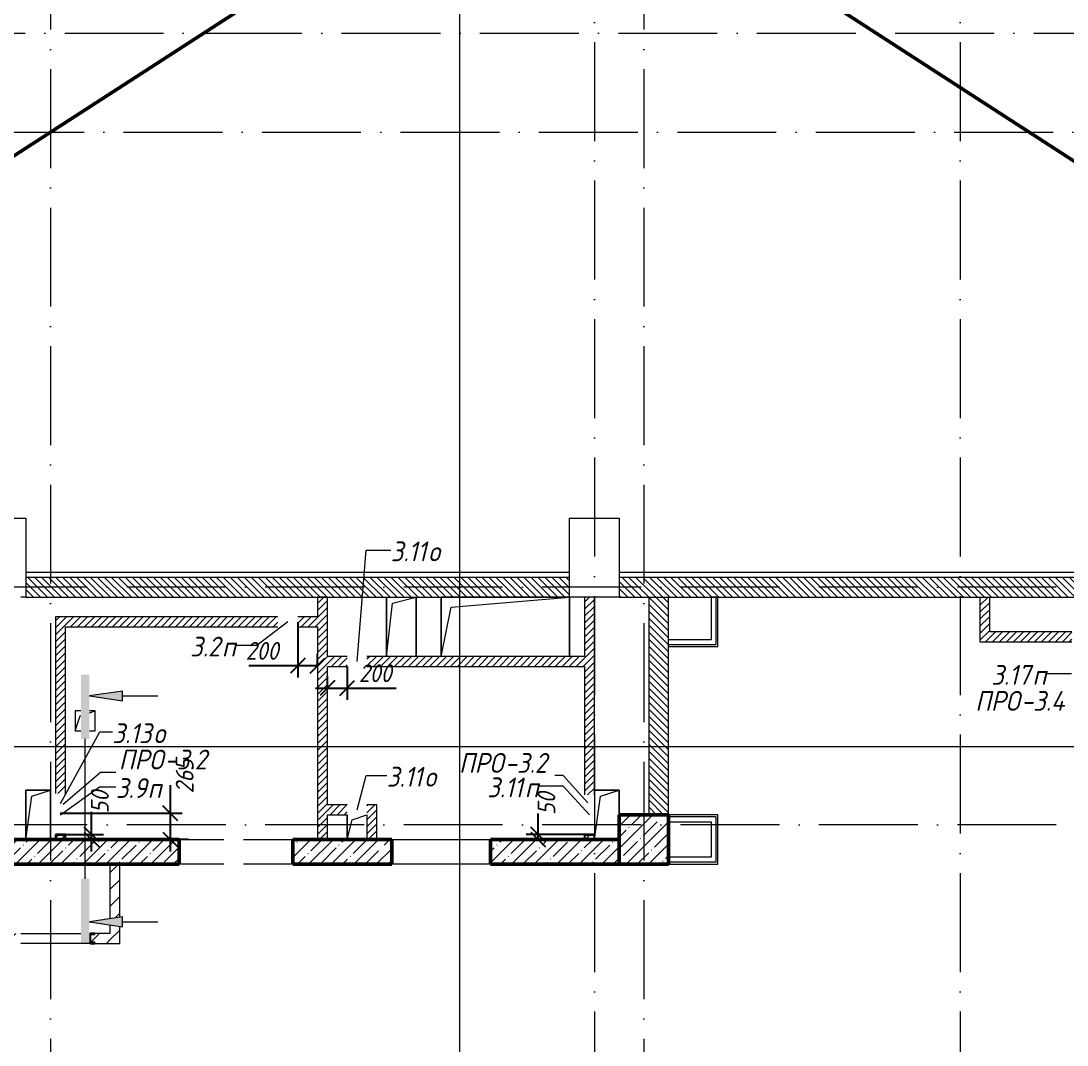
# Model space of a CAD drawing. Header units: millimetres. Extents: x -537608 to 253996, y -217170 to 186033.
# Drawn here: x -121485 to -110904, y 159893 to 170246 of the extents above; entities that cross this region are included whole.
import ezdxf

# ---------------------------------------------------------------- set-up
doc = ezdxf.new("R2010")
doc.units = ezdxf.units.MM
doc.linetypes.add('50_200_ШТРИХ_1Т_ш5_п1_п1_', pattern=[1400, 1000, -200, 0, -200])
for name, color, linetype, lineweight in [('A-____-____-DIMS', 7, 'Continuous', 9), ('A-____-NOTE-TEXT', 7, 'Continuous', 9), ('A-____-NOTE-TEXT-1', 7, 'Continuous', 5), ('A-DETL-____-OTLN-1', 7, 'Continuous', 50), ('A-DETL-GENF-OTLN-2', 7, 'Continuous', 5), ('A-FLOR-____-OTLN', 7, 'Continuous', 9), ('A-GENM-____-IDEN', 7, 'Continuous', 9), ('A-GENM-____-MCUT', 7, 'Continuous', 25), ('A-GENM-____-OTLN', 7, 'Continuous', 9), ('A-GENM-____-OTLN-1', 7, 'Continuous', 25), ('A-GLAZ-____-IDEN', 7, 'Continuous', 9), ('A-WALL-____-MCUT', 7, 'Continuous', 13), ('A-WALL-____-MCUT-2', 7, 'Continuous', 50), ('A-WALL-____-OTLN', 7, 'Continuous', 9), ('A-WALL-____-PATT-1', 7, 'Continuous', 9), ('A-WALL-FNSH-MCUT-1', 7, 'Continuous', 9), ('I-WALL-____-OTLN', 7, 'Continuous', 9), ('S-COLS-____-MCUT', 7, 'Continuous', 50), ('S-COLS-____-OTLN', 7, 'Continuous', 9), ('S-GRID-____-OTLN-1', 7, '50_200_ШТРИХ_1Т_ш5_п1_п1_', 9)]:
    doc.layers.add(name, color=color, linetype=linetype, lineweight=lineweight)
doc.layers.add('A-DETL-GENF-OTLN-3', color=9, linetype='Continuous', lineweight=9, true_color=0x808080)
doc.layers.add('G-____-____-SYMB-1', color=9, linetype='Continuous', lineweight=9, true_color=0x808080)
doc.styles.add('ISOCPEUR_I_10', font='isocpeui.ttf', dxfattribs={"width": 0.9, "height": 180})
doc.styles.add('ISOCPEUR_I_11', font='isocpeui.ttf', dxfattribs={"width": 0.9, "height": 200})
doc.dimstyles.new('ISO-1_8_0_9К_СРЕДНИЙ_Кладочные_3', dxfattribs={"dimscale": 304.8, "dimtxt": 179.276612, "dimasz": 0.492126, "dimexe": 0.393701, "dimexo": 0, "dimgap": 0, "dimtad": 1, "dimdec": 3, "dimrnd": 0.001, "dimdsep": 46, "dimtxsty": 'ISOCPEUR_I_10', "dimblk1": 'OBLIQUE', "dimblk2": 'OBLIQUE', "dimsah": 1, "dimcen": 0.09, "dimdle": 0.393701, "dimazin": 0, "dimtfac": 1, "dimtdec": 4, "dimtix": 1, "dimtmove": 0, "dimatfit": 3, "dimfxl": 1, "dimtvp": 1, "dimtolj": 1, "dimtzin": 0, "dimarcsym": 2})
pattern_1 = [(45, (-178684.97, 94540.114), (-35.35534, 35.35534), [])]
pattern_2 = [(135, (-178684.97, 94540.114), (-35.35534, -35.35534), [])]
pattern_3 = [(45, (-178684.97, 94540.11), (-84.85281, 84.85281), [])]

# ---------------------------------------------------------------- blocks, each defined once
blk = doc.blocks.new('BSC_Колонна _Прямоугольная - 500х500-V79-АР1_План отверстий 3 этажа в осях 1-64_Ю-ЯЯ')
at = {"layer": 'S-COLS-____-OTLN'}
h = blk.add_hatch(dxfattribs=at)
h.set_pattern_fill('FP_88', color=256, style=0, pattern_type=2)
h.set_pattern_definition([(45, (-63500, -67431.04), (-114.04925, 114.04925), []), (45, (-63385.95, -67431.04), (-114.04925, 114.04925), [201.613, -40.323, 3.353, -36.97])])
h.paths.add_polyline_path([(-250, -250), (250, -250), (250, 250), (-250, 250)], flags=0)
at = {"layer": 'S-COLS-____-MCUT'}
for p, q in [((250, 250), (-250, 250)), ((-250, 250), (-250, -250)), ((250, -250), (250, 250)), ((-250, -250), (250, -250))]:
    blk.add_line(p, q, dxfattribs=at)
blk = doc.blocks.new('BSC_Колонна _Прямоугольная - 500х800-V86-АР1_План отверстий 3 этажа в осях 1-64_Ю-ЯЯ')
at = {"layer": 'S-COLS-____-OTLN'}
for p, q in [((-250, 400), (-200, 400)), ((-250, -400), (-250, 200)), ((250, 150), (250, -400)), ((250, -400), (-250, -400))]:
    blk.add_line(p, q, dxfattribs=at)
blk = doc.blocks.new('BSC_Колонна _Прямоугольная - 500х800-V87-АР1_План отверстий 3 этажа в осях 1-64_Ю-ЯЯ')
at = {"layer": 'S-COLS-____-OTLN'}
for p, q in [((-250, 400), (0, 400)), ((100, 400), (250, 400)), ((-250, -400), (-250, 200)), ((250, 200), (250, -400)), ((250, -400), (-250, -400))]:
    blk.add_line(p, q, dxfattribs=at)
blk = doc.blocks.new('154_Фахверк_СКБ_Швеллер - Тип_100_3960_зеркало-29769493-АР1_План отверстий 3 этажа в осях 1-64_Ю-ЯЯ')
at = {"layer": 'A-GENM-____-MCUT'}
for p, q in [((175, 50), (125, 50)), ((125, 50), (125, -50)), ((128, 47), (175, 47)), ((128, -47), (128, 47)), ((175, 47), (175, 50)), ((125, -50), (175, -50)), ((175, -47), (128, -47)), ((175, -50), (175, -47))]:
    blk.add_line(p, q, dxfattribs=at)
blk = doc.blocks.new('AR_Отверстие прямоугольное _в плите_ - AR_Отверстие прямоугольное _в плите_-V170-АР1_План отверстий 3 этажа в осях 1-64_Ю-ЯЯ')
at = {"layer": 'A-GENM-____-OTLN'}
for p, q in [((125, 250), (-125, 250)), ((-125, 250), (-125, -250)), ((-63, 188), (125, 250)), ((125, -250), (125, 250)), ((-125, -250), (-63, 188))]:
    blk.add_line(p, q, dxfattribs=at)
blk = doc.blocks.new('AR_Отверстие прямоугольное _в плите_ - AR_Отверстие прямоугольное _в плите_-V171-АР1_План отверстий 3 этажа в осях 1-64_Ю-ЯЯ')
at = {"layer": 'A-GENM-____-OTLN'}
for p, q in [((125, 250), (-125, 250)), ((-63, 188), (125, 250)), ((125, 0), (125, 250)), ((-125, -250), (-63, 188))]:
    blk.add_line(p, q, dxfattribs=at)
blk = doc.blocks.new('AR_Отверстие прямоугольное _в плите_ - AR_Отверстие прямоугольное _в плите_-V174-АР1_План отверстий 3 этажа в осях 1-64_Ю-ЯЯ')
at = {"layer": 'A-GENM-____-OTLN'}
for p, q in [((-43, 100), (-100, 100)), ((-100, 100), (-100, -100)), ((-100, -100), (-50, 50)), ((-50, 50), (-43, 52)), ((100, 100), (43, 100)), ((43, 81), (100, 100)), ((100, -100), (100, 100)), ((-100, -100), (-43, -100)), ((43, -100), (100, -100))]:
    blk.add_line(p, q, dxfattribs=at)
blk = doc.blocks.new('AR_Отверстие прямоугольное _в плите_ - AR_Отверстие прямоугольное _в плите_-30552610-АР1_План отверстий 3 этажа в осях 1-64_Ю-ЯЯ')
at = {"layer": 'A-GENM-____-OTLN'}
for p, q in [((-150, 300), (-150, -300)), ((-150, -300), (-90, 240)), ((-90, 240), (150, 300)), ((150, -300), (150, 300))]:
    blk.add_line(p, q, dxfattribs=at)
blk = doc.blocks.new('AR_Отверстие прямоугольное _в плите_ - AR_Отверстие прямоугольное _в плите_-30552626-АР1_План отверстий 3 этажа в осях 1-64_Ю-ЯЯ')
at = {"layer": 'A-GENM-____-OTLN'}
for p, q in [((-100, 125), (-100, -125)), ((-50, 75), (100, 125)), ((-100, -125), (-50, 75))]:
    blk.add_line(p, q, dxfattribs=at)
blk = doc.blocks.new('AR_Отверстие прямоугольное _в плите_ - AR_Отверстие прямоугольное _в плите_-30552510-АР1_План отверстий 3 этажа в осях 1-64_Ю-ЯЯ')
at = {"layer": 'A-GENM-____-OTLN'}
for p, q in [((650, 300), (-650, 300)), ((-650, 300), (-650, -300)), ((-550, 200), (650, 300)), ((650, -300), (650, 300)), ((-650, -300), (-550, 200))]:
    blk.add_line(p, q, dxfattribs=at)
blk = doc.blocks.new('154_Стойка_СКБ_Швеллер - СМ-2180_100-28318692-АР1_План отверстий 3 этажа в осях 1-64_Ю-ЯЯ')
at = {"layer": 'A-GENM-____-MCUT'}
for p, q in [((171, 50), (125, 50)), ((125, 50), (125, -50)), ((129.5, 42.4), (171, 42.4)), ((129.5, -42.4), (129.5, 42.4)), ((171, 42.4), (171, 50)), ((125, -50), (171, -50)), ((171, -42.4), (129.5, -42.4)), ((171, -50), (171, -42.4))]:
    blk.add_line(p, q, dxfattribs=at)
blk = doc.blocks.new('DET_L_Имитация разреза_ISO2-5 - Вправо-29858769-АР1_План отверстий 3 этажа в осях 1-64_Ю-ЯЯ')
at = {"layer": 'A-DETL-GENF-OTLN-3'}
blk.add_line((143, 0), (1557, 0), dxfattribs=at)
blk = doc.blocks.new('_Oblique')
at = {"color": 0, "linetype": 'ByBlock', "lineweight": -2}
blk.add_line((-0.5, -0.5), (0.5, 0.5), dxfattribs=at)
blk = doc.blocks.new('*D1036')
at = {"layer": 'A-____-____-DIMS', "color": 0, "lineweight": -2, "transparency": 16777216}
for p, q in [((-116254, 162021), (-116254, 162235)), ((-116254, 161971), (-116254, 162141)), ((-115720, 162021), (-116374, 162021)), ((-115785, 161971), (-116374, 161971))]:
    blk.add_line(p, q, dxfattribs=at)
at = {"layer": 'Defpoints', "color": 0, "transparency": 16777216}
for p in [(-115720, 162021), (-116254, 161971), (-115785, 161971)]:
    blk.add_point(p, dxfattribs=at)
at = {"layer": 'A-____-____-DIMS', "color": 0, "lineweight": -2, "transparency": 16777216, "xscale": 150, "yscale": 150, "zscale": 150}
for p, rotation in [((-116254, 162021), 90), ((-116254, 161971), 270)]:
    blk.add_blockref('_Oblique', p, dxfattribs=dict(at, rotation=rotation))
at = {"layer": 'A-____-____-DIMS', "color": 0, "transparency": 16777216, "insert": (-116260, 162219), "char_height": 180, "width": 273.05, "attachment_point": 1, "rotation": 90, "line_spacing_factor": 1.149209, "style": 'ISOCPEUR_I_10'}
blk.add_mtext('\\A1;50', dxfattribs=at)
blk = doc.blocks.new('*D1037')
at = {"layer": 'A-____-____-DIMS', "color": 0, "lineweight": -2, "transparency": 16777216}
for p, q in [((-120770, 162021), (-120770, 162252)), ((-121120, 162021), (-120650, 162021)), ((-120770, 161851), (-120770, 162021)), ((-121035, 161971), (-120650, 161971))]:
    blk.add_line(p, q, dxfattribs=at)
at = {"layer": 'Defpoints', "color": 0, "transparency": 16777216}
for p in [(-121120, 162021), (-120770, 162021), (-121035, 161971)]:
    blk.add_point(p, dxfattribs=at)
at = {"layer": 'A-____-____-DIMS', "color": 0, "lineweight": -2, "transparency": 16777216, "xscale": 150, "yscale": 150, "zscale": 150}
for p, rotation in [((-120770, 162021), 90), ((-120770, 161971), 270)]:
    blk.add_blockref('_Oblique', p, dxfattribs=dict(at, rotation=rotation))
at = {"layer": 'A-____-____-DIMS', "color": 0, "transparency": 16777216, "insert": (-120777, 162235), "char_height": 180, "width": 273.05, "attachment_point": 1, "rotation": 90, "line_spacing_factor": 1.149209, "style": 'ISOCPEUR_I_10'}
blk.add_mtext('\\A1;50', dxfattribs=at)
blk = doc.blocks.new('*D1040')
at = {"layer": 'A-____-____-DIMS', "color": 0, "lineweight": -2, "transparency": 16777216}
for p, q in [((-118685, 164168), (-118685, 163608)), ((-118485, 163719), (-118485, 163848)), ((-118685, 163728), (-119179, 163728)), ((-118485, 163728), (-118805, 163728))]:
    blk.add_line(p, q, dxfattribs=at)
at = {"layer": 'Defpoints', "color": 0, "transparency": 16777216}
for p in [(-118685, 164168), (-118485, 163728), (-118485, 163719)]:
    blk.add_point(p, dxfattribs=at)
at = {"layer": 'A-____-____-DIMS', "color": 0, "lineweight": -2, "transparency": 16777216, "xscale": 150, "yscale": 150, "zscale": 150, "rotation": 180}
blk.add_blockref('_Oblique', (-118685, 163728), dxfattribs=at)
at = {"layer": 'A-____-____-DIMS', "color": 0, "lineweight": -2, "transparency": 16777216, "xscale": 150, "yscale": 150, "zscale": 150}
blk.add_blockref('_Oblique', (-118485, 163728), dxfattribs=at)
at = {"layer": 'A-____-____-DIMS', "color": 0, "transparency": 16777216, "insert": (-119212, 163968), "char_height": 180, "width": 409.58, "attachment_point": 1, "line_spacing_factor": 1.149209, "style": 'ISOCPEUR_I_10'}
blk.add_mtext('\\A1;200', dxfattribs=at)
blk = doc.blocks.new('*D1056')
at = {"layer": 'A-____-____-DIMS', "color": 0, "lineweight": -2, "transparency": 16777216}
for p, q in [((-119973, 162236), (-119973, 162522)), ((-121087, 162236), (-119853, 162236)), ((-119973, 161851), (-119973, 162236)), ((-119789, 161971), (-120093, 161971))]:
    blk.add_line(p, q, dxfattribs=at)
at = {"layer": 'Defpoints', "color": 0, "transparency": 16777216}
for p in [(-121087, 162236), (-119973, 162236), (-119789, 161971)]:
    blk.add_point(p, dxfattribs=at)
at = {"layer": 'A-____-____-DIMS', "color": 0, "lineweight": -2, "transparency": 16777216, "xscale": 150, "yscale": 150, "zscale": 150}
for p, rotation in [((-119973, 162236), 90), ((-119973, 161971), 270)]:
    blk.add_blockref('_Oblique', p, dxfattribs=dict(at, rotation=rotation))
at = {"layer": 'A-____-____-DIMS', "color": 0, "transparency": 16777216, "insert": (-119919, 162437), "char_height": 180, "width": 409.58, "attachment_point": 1, "rotation": 90, "line_spacing_factor": 1.149209, "style": 'ISOCPEUR_I_10'}
blk.add_mtext('\\A1;265', dxfattribs=at)
blk = doc.blocks.new('*D1023')
at = {"layer": 'A-____-____-DIMS', "color": 0, "lineweight": -2, "transparency": 16777216}
for p, q in [((-118185, 163721), (-118185, 163382)), ((-118385, 163493), (-118385, 163622)), ((-118505, 163502), (-118185, 163502)), ((-118185, 163502), (-117691, 163502))]:
    blk.add_line(p, q, dxfattribs=at)
at = {"layer": 'Defpoints', "color": 0, "transparency": 16777216}
for p in [(-118185, 163721), (-118385, 163493), (-118185, 163502)]:
    blk.add_point(p, dxfattribs=at)
at = {"layer": 'A-____-____-DIMS', "color": 0, "lineweight": -2, "transparency": 16777216, "xscale": 150, "yscale": 150, "zscale": 150, "rotation": 180}
blk.add_blockref('_Oblique', (-118385, 163502), dxfattribs=at)
at = {"layer": 'A-____-____-DIMS', "color": 0, "lineweight": -2, "transparency": 16777216, "xscale": 150, "yscale": 150, "zscale": 150}
blk.add_blockref('_Oblique', (-118185, 163502), dxfattribs=at)
at = {"layer": 'A-____-____-DIMS', "color": 0, "transparency": 16777216, "insert": (-118068, 163742), "char_height": 180, "width": 409.58, "attachment_point": 1, "line_spacing_factor": 1.149209, "style": 'ISOCPEUR_I_10'}
blk.add_mtext('\\A1;200', dxfattribs=at)

msp = doc.modelspace()

# ---------------------------------------------------------------- hatches: boundary and pattern name
at = {"layer": 'A-____-NOTE-TEXT-1'}
for points in [[(-120878.3385, 162988.0621), (-120791.6019, 162988.0621), (-120791.6019, 163638.0621), (-120878.3385, 163638.0621), (-120878.3385, 163064.9624)], [(-120457.9605, 163372.2141), (-120457.9605, 163472.2141), (-120791.6019, 163422.2141)], [(-120791.6019, 160924.2494), (-120791.6019, 161574.2494), (-120878.3385, 161574.2494), (-120878.3385, 160924.2494)], [(-120457.9605, 161090.0975), (-120457.9605, 161190.0975), (-120791.6019, 161140.0975)]]:
    msp.add_hatch(color=256, dxfattribs=at).paths.add_polyline_path(points, flags=0)
at = {"layer": 'A-WALL-____-PATT-1'}
h = msp.add_hatch(dxfattribs=at)
h.set_pattern_fill('FP_9', color=256, style=0, pattern_type=2)
h.set_pattern_definition(pattern_2)
h.paths.add_polyline_path([(-115934.9702, 164421.1558), (-115934.9702, 164621.1558), (-121434.9702, 164621.1558), (-121434.9702, 164421.1558), (-116837.7461, 164421.1558)], flags=0)
h = msp.add_hatch(dxfattribs=at)
h.set_pattern_fill('FP_9', color=256, style=0, pattern_type=2)
h.set_pattern_definition(pattern_2)
h.paths.add_polyline_path([(-109984.9702, 164421.1558), (-109984.9702, 164621.1558), (-115434.9702, 164621.1558), (-115434.9702, 164421.1558), (-111535.3532, 164421.1558)], flags=0)
h = msp.add_hatch(dxfattribs=at)
h.set_pattern_fill('FP_8', color=256, style=0, pattern_type=2)
h.set_pattern_definition(pattern_1)
h.paths.add_polyline_path([(-118384.9702, 161971.1558), (-118384.9702, 164421.1558), (-118484.9702, 164421.1558), (-118484.9702, 161971.1558)], flags=0)
h = msp.add_hatch(dxfattribs=at)
h.set_pattern_fill('FP_8', color=256, style=0, pattern_type=2)
h.set_pattern_definition(pattern_1)
h.paths.add_polyline_path([(-115781.9702, 161971.1558), (-115687.9702, 161971.1558), (-115687.9702, 162018.1558), (-115781.9702, 162018.1558)], flags=0)
h.paths.add_polyline_path([(-115684.9702, 162421.1558), (-115684.9702, 164421.1558), (-115784.9702, 164421.1558), (-115784.9702, 162421.1558), (-115710.6845, 162421.1558)], flags=0)
h = msp.add_hatch(dxfattribs=at)
h.set_pattern_fill('FP_9', color=256, style=0, pattern_type=2)
h.set_pattern_definition(pattern_2)
h.paths.add_polyline_path([(-115134.9702, 162221.1558), (-114934.9702, 162221.1558), (-114934.9702, 164421.1558), (-115134.9702, 164421.1558)], flags=0)
h = msp.add_hatch(dxfattribs=at)
h.set_pattern_fill('FP_8', color=256, style=0, pattern_type=2)
h.set_pattern_definition(pattern_1)
h.paths.add_polyline_path([(-111684.9702, 164071.1558), (-111684.9702, 164421.1558), (-111784.9702, 164421.1558), (-111784.9702, 164071.1558)], flags=0)
h = msp.add_hatch(dxfattribs=at)
h.set_pattern_fill('FP_8', color=256, style=0, pattern_type=2)
h.set_pattern_definition(pattern_1)
h.paths.add_polyline_path([(-121131.9702, 161971.1558), (-121037.9702, 161971.1558), (-121037.9702, 162018.1558), (-121131.9702, 162018.1558)], flags=0)
h.paths.add_polyline_path([(-121134.9702, 162436.1558), (-121034.9702, 162436.1558), (-121034.9702, 164221.1558), (-121134.9702, 164221.1558), (-121134.9702, 163064.9624)], flags=0)
h = msp.add_hatch(dxfattribs=at)
h.set_pattern_fill('FP_8', color=256, style=0, pattern_type=2)
h.set_pattern_definition(pattern_1)
h.paths.add_polyline_path([(-121034.9702, 164121.1558), (-118884.9702, 164121.1558), (-118884.9702, 164221.1558), (-121034.9702, 164221.1558)], flags=0)
h.paths.add_polyline_path([(-118484.9702, 164121.1558), (-118484.9702, 164221.1558), (-118684.9702, 164221.1558), (-118684.9702, 164121.1558), (-118605.2104, 164121.1558)], flags=0)
h = msp.add_hatch(dxfattribs=at)
h.set_pattern_fill('FP_8', color=256, style=0, pattern_type=2)
h.set_pattern_definition(pattern_1)
h.paths.add_polyline_path([(-110304.9702, 163971.1558), (-110284.9702, 163971.1558), (-110284.9702, 164071.1558), (-110304.9702, 164071.1558), (-110304.9702, 164068.1558), (-110351.9702, 164068.1558), (-110351.9702, 163974.1558), (-110304.9702, 163974.1558), (-110304.9702, 163972.5844)], flags=0)
h.paths.add_polyline_path([(-110854.9702, 163971.1558), (-110854.9702, 164071.1558), (-111784.9702, 164071.1558), (-111784.9702, 163971.1558), (-111535.3532, 163971.1558)], flags=0)
h = msp.add_hatch(dxfattribs=at)
h.set_pattern_fill('FP_8', color=256, style=0, pattern_type=2)
h.set_pattern_definition(pattern_1)
h.paths.add_polyline_path([(-117984.9702, 163721.1558), (-115784.9702, 163721.1558), (-115784.9702, 163821.1558), (-117984.9702, 163821.1558)], flags=0)
h.paths.add_polyline_path([(-118184.9702, 163721.1558), (-118184.9702, 163821.1558), (-118384.9702, 163821.1558), (-118384.9702, 163721.1558)], flags=0)
h = msp.add_hatch(dxfattribs=at)
h.set_pattern_fill('FP_8', color=256, style=0, pattern_type=2)
h.set_pattern_definition(pattern_1)
h.paths.add_polyline_path([(-118184.9702, 162221.1558), (-118184.9702, 162321.1558), (-118384.9702, 162321.1558), (-118384.9702, 162221.1558)], flags=0)
h = msp.add_hatch(dxfattribs=at)
h.set_pattern_fill('FP_8', color=256, style=0, pattern_type=2)
h.set_pattern_definition(pattern_1)
h.paths.add_polyline_path([(-117884.9704, 161971.1558), (-117884.9704, 162321.1558), (-117984.9702, 162321.1558), (-117984.9702, 161971.1558)], flags=0)
h = msp.add_hatch(dxfattribs=at)
h.set_pattern_fill('FP_12', color=256, style=0, pattern_type=2)
h.set_pattern_definition([(45, (-178684.97, 94540.11), (-114.04925, 114.04925), []), (45, (-178570.92, 94540.11), (-114.04925, 114.04925), [201.612, -40.322, 3.353, -36.97])])
h.paths.add_polyline_path([(-115687.9702, 161721.1558), (-115434.9702, 161721.1558), (-115434.9702, 161971.1558), (-116734.9702, 161971.1558), (-116734.9702, 161721.1558)], flags=0)
h.paths.add_polyline_path([(-117734.9702, 161721.1558), (-117734.9702, 161971.1558), (-118734.9702, 161971.1558), (-118734.9702, 161721.1558), (-118605.2104, 161721.1558)], flags=0)
h.paths.add_polyline_path([(-120372.6746, 161721.1558), (-119884.9702, 161721.1558), (-119884.9702, 161971.1558), (-124384.9702, 161971.1558), (-124384.9702, 161721.1558), (-121256.4068, 161721.1558)], flags=0)
h.paths.add_polyline_path([(-125984.9702, 161721.1558), (-125534.9702, 161721.1558), (-125534.9702, 161971.1558), (-128234.9702, 161971.1558), (-128234.9702, 161721.1558), (-127234.9702, 161721.1558)], flags=0)
h = msp.add_hatch(dxfattribs=at)
h.set_pattern_fill('FP_7', color=256, style=0, pattern_type=2)
h.set_pattern_definition(pattern_3)
h.paths.add_polyline_path([(-120584.9702, 160921.1558), (-120484.9702, 160921.1558), (-120484.9702, 161094.1452), (-120584.9702, 161109.1314), (-120584.9702, 161021.1558)], flags=0)
h.paths.add_polyline_path([(-120584.9702, 161171.0637), (-120484.9702, 161186.0498), (-120484.9702, 161721.1558), (-120584.9702, 161721.1558), (-120584.9702, 161190.0975)], flags=0)
h = msp.add_hatch(dxfattribs=at)
h.set_pattern_fill('FP_7', color=256, style=0, pattern_type=2)
h.set_pattern_definition(pattern_3)
h.paths.add_polyline_path([(-122759.9702, 160921.1558), (-122759.9702, 161021.1558), (-122934.9702, 161021.1558), (-122934.9702, 160921.1558)], flags=0)
h.paths.add_polyline_path([(-120738.9702, 160921.1558), (-120584.9702, 160921.1558), (-120584.9702, 161021.1558), (-120738.9702, 161021.1558), (-120738.9702, 161013.5558), (-120780.4702, 161013.5558), (-120780.4702, 160928.7558), (-120738.9702, 160928.7558)], flags=0)
h.paths.add_polyline_path([(-121859.9702, 160921.1558), (-121530.9702, 160921.1558), (-121530.9702, 160928.7558), (-121489.4702, 160928.7558), (-121489.4702, 161013.5558), (-121530.9702, 161013.5558), (-121530.9702, 161021.1558), (-121859.9702, 161021.1558), (-121859.9702, 160928.7558)], flags=0)

# ---------------------------------------------------------------- linework, layer by layer
at = {"layer": 'A-____-NOTE-TEXT'}
for p, q in [((-120457.9605, 163472.2141), (-120791.6019, 163422.2141)), ((-120791.6019, 163422.2141), (-120457.9605, 163372.2141)), ((-120457.9605, 163372.2141), (-120457.9605, 163472.2141)), ((-120457.9605, 163422.2141), (-120101.7105, 163422.2141)), ((-120457.9605, 161190.0975), (-120791.6019, 161140.0975)), ((-120457.9605, 161090.0975), (-120457.9605, 161190.0975)), ((-120791.6019, 161140.0975), (-120457.9605, 161090.0975)), ((-120457.9605, 161140.0975), (-120101.7105, 161140.0975))]:
    msp.add_line(p, q, dxfattribs=at)
at = {"layer": 'A-DETL-____-OTLN-1'}
for p, q in [((-127684.9702, 179721.1558), (-104784.9702, 164921.1558)), ((-104784.9702, 179721.1558), (-127684.9702, 164921.1558))]:
    msp.add_line(p, q, dxfattribs=at)
at = {"layer": 'A-FLOR-____-OTLN'}
for p, q in [((-115934.9702, 164671.1558), (-121434.9702, 164671.1558)), ((-109984.9702, 164671.1558), (-115434.9702, 164671.1558)), ((-117786.2621, 163821.1558), (-117786.2621, 164421.1558)), ((-117486.2621, 164421.1558), (-117486.2621, 163821.1558)), ((-117234.9702, 164420.8083), (-115934.9702, 164420.8083)), ((-117234.9702, 163821.1558), (-117234.9702, 164420.8083)), ((-115934.9702, 164420.8083), (-115934.9702, 163821.1558)), ((-121434.9702, 162471.1558), (-121184.9702, 162471.1558)), ((-121434.9702, 161971.1558), (-121434.9702, 162471.1558)), ((-121184.9702, 162471.1558), (-121184.9702, 161971.1558)), ((-115684.9702, 162471.1558), (-115434.9702, 162471.1558)), ((-115434.9702, 162471.1558), (-115434.9702, 162221.1558)), ((-118184.9704, 161971.1558), (-118184.9704, 162221.1558))]:
    msp.add_line(p, q, dxfattribs=at)
at = {"layer": 'A-GENM-____-IDEN'}
for p, q in [((-121056.7457, 162327.1351), (-120680.2826, 162652.3438)), ((-120680.2826, 162652.3438), (-120524.2411, 162652.3438)), ((-116000.6292, 162618.0804), (-116083.8312, 162618.0804)), ((-115749.9702, 162341.424), (-116000.6292, 162618.0804))]:
    msp.add_line(p, q, dxfattribs=at)
at = {"layer": 'A-GLAZ-____-IDEN'}
for p, q in [((-118084.9702, 163771.1558), (-117992.2001, 164896.325)), ((-117992.2001, 164896.325), (-117744.4937, 164896.325)), ((-118784.9702, 164171.1558), (-119097.6725, 163933.6764)), ((-119097.6725, 163933.6764), (-119308.8379, 163933.6764)), ((-110857.9414, 163647.6368), (-111110.9125, 163647.6368)), ((-121084.9702, 162336.1558), (-120685.5594, 163058.0539)), ((-120685.5594, 163058.0539), (-120559.7911, 163058.0539)), ((-118084.9702, 162271.1558), (-117992.2001, 162618.0804)), ((-117992.2001, 162618.0804), (-117783.7937, 162618.0804)), ((-121084.9702, 162221.1558), (-120691.3923, 162503.23)), ((-120691.3923, 162503.23), (-120524.2411, 162503.23)), ((-116000.6292, 162510.2145), (-116244.1948, 162510.2145)), ((-115734.9702, 162221.1558), (-116000.6292, 162510.2145))]:
    msp.add_line(p, q, dxfattribs=at)
at = {"layer": 'A-WALL-____-MCUT'}
for p, q in [((-115934.9702, 164621.1558), (-121434.9702, 164621.1558)), ((-121434.9702, 164621.1558), (-121434.9702, 164421.1558)), ((-115934.9702, 164421.1558), (-115934.9702, 164621.1558)), ((-109984.9702, 164621.1558), (-115434.9702, 164621.1558)), ((-115434.9702, 164621.1558), (-115434.9702, 164421.1558)), ((-121434.9702, 164421.1558), (-115934.9702, 164421.1558)), ((-115434.9702, 164421.1558), (-109984.9702, 164421.1558)), ((-115134.9702, 164421.1558), (-115134.9702, 162221.1558)), ((-114934.9702, 162221.1558), (-114934.9702, 164421.1558)), ((-114454.9702, 164421.1558), (-114504.9702, 164421.1558)), ((-114504.9702, 164421.1558), (-114504.9702, 163991.1558)), ((-114454.9702, 164421.1558), (-114454.9702, 163941.1558)), ((-114504.9702, 163991.1558), (-114934.9702, 163991.1558)), ((-114934.9702, 163941.1558), (-114454.9702, 163941.1558)), ((-114454.9702, 162201.1558), (-114934.9702, 162201.1558)), ((-114934.9702, 162151.1558), (-114504.9702, 162151.1558)), ((-114504.9702, 162151.1558), (-114504.9702, 161791.1558)), ((-114454.9702, 162201.1558), (-114454.9702, 161741.1558)), ((-114504.9702, 161791.1558), (-114934.9702, 161791.1558)), ((-114454.9702, 161741.1558), (-114934.9702, 161741.1558))]:
    msp.add_line(p, q, dxfattribs=at)
at = {"layer": 'A-WALL-____-MCUT-2'}
for p, q in [((-121134.9702, 161971.1558), (-122934.9702, 161971.1558)), ((-121131.9702, 161971.1558), (-121037.9702, 161971.1558)), ((-119884.9702, 161971.1558), (-121034.9702, 161971.1558)), ((-119884.9702, 161721.1558), (-119884.9702, 161971.1558)), ((-117734.9702, 161971.1558), (-118734.9702, 161971.1558)), ((-118734.9702, 161971.1558), (-118734.9702, 161721.1558)), ((-117734.9702, 161721.1558), (-117734.9702, 161971.1558)), ((-115784.9702, 161971.1558), (-116734.9702, 161971.1558)), ((-116734.9702, 161971.1558), (-116734.9702, 161721.1558)), ((-115687.9702, 161971.1558), (-115781.9702, 161971.1558)), ((-115434.9702, 161971.1558), (-115684.9702, 161971.1558)), ((-124384.9702, 161721.1558), (-119884.9702, 161721.1558)), ((-118734.9702, 161721.1558), (-117734.9702, 161721.1558)), ((-116734.9702, 161721.1558), (-115434.9702, 161721.1558))]:
    msp.add_line(p, q, dxfattribs=at)
at = {"layer": 'A-WALL-____-OTLN'}
for p, q in [((-119884.9702, 161971.1558), (-119433.5674, 161971.1558)), ((-119233.5674, 161971.1558), (-118734.9702, 161971.1558)), ((-117734.9702, 161971.1558), (-116734.9702, 161971.1558)), ((-119433.5674, 161721.1558), (-119884.9702, 161721.1558)), ((-118734.9702, 161721.1558), (-119233.5674, 161721.1558)), ((-116734.9702, 161721.1558), (-117734.9702, 161721.1558))]:
    msp.add_line(p, q, dxfattribs=at)
at = {"layer": 'A-WALL-FNSH-MCUT-1'}
for p, q in [((-118484.9702, 164421.1558), (-118484.9702, 164221.1558)), ((-118384.9702, 164421.1558), (-118484.9702, 164421.1558)), ((-118384.9702, 163821.1558), (-118384.9702, 164421.1558)), ((-115784.9702, 164421.1558), (-115784.9702, 163821.1558)), ((-115684.9702, 164421.1558), (-115784.9702, 164421.1558)), ((-115684.9702, 162421.1558), (-115684.9702, 164421.1558)), ((-114434.9702, 164421.1558), (-114454.9702, 164421.1558)), ((-114434.9702, 163921.1558), (-114434.9702, 164421.1558)), ((-111784.9702, 164421.1558), (-111784.9702, 163971.1558)), ((-111684.9702, 164071.1558), (-111684.9702, 164421.1558)), ((-121134.9702, 164221.1558), (-121134.9702, 162436.1558)), ((-118884.9702, 164221.1558), (-121134.9702, 164221.1558)), ((-118484.9702, 164221.1558), (-118684.9702, 164221.1558)), ((-121034.9702, 162436.1558), (-121034.9702, 164121.1558)), ((-121034.9702, 164121.1558), (-118884.9702, 164121.1558)), ((-118684.9702, 164121.1558), (-118484.9702, 164121.1558)), ((-118484.9702, 164121.1558), (-118484.9702, 161971.1558)), ((-110854.9702, 164071.1558), (-111684.9702, 164071.1558)), ((-114934.9702, 163921.1558), (-114434.9702, 163921.1558)), ((-111784.9702, 163971.1558), (-110854.9702, 163971.1558)), ((-118184.9702, 163821.1558), (-118384.9702, 163821.1558)), ((-115784.9702, 163821.1558), (-117984.9702, 163821.1558)), ((-118384.9702, 162321.1558), (-118384.9702, 163721.1558)), ((-118384.9702, 163721.1558), (-118184.9702, 163721.1558)), ((-117984.9702, 163721.1558), (-115784.9702, 163721.1558)), ((-115784.9702, 163721.1558), (-115784.9702, 162421.1558)), ((-118184.9702, 162321.1558), (-118384.9702, 162321.1558)), ((-117884.9704, 162321.1558), (-117984.9702, 162321.1558)), ((-117884.9704, 161971.1558), (-117884.9704, 162321.1558)), ((-118384.9702, 161971.1558), (-118384.9702, 162221.1558)), ((-118384.9702, 162221.1558), (-118184.9702, 162221.1558)), ((-117984.9704, 162221.1558), (-117984.9704, 161971.1558)), ((-114434.9702, 162221.1558), (-114934.9702, 162221.1558)), ((-114434.9702, 161721.1558), (-114434.9702, 162221.1558)), ((-120584.9702, 161721.1558), (-120584.9702, 161171.0637)), ((-120484.9702, 161186.0498), (-120484.9702, 161721.1558)), ((-114934.9702, 161721.1558), (-114434.9702, 161721.1558)), ((-120584.9702, 161109.1314), (-120584.9702, 161021.1558)), ((-120484.9702, 160921.1558), (-120484.9702, 161094.1452)), ((-120584.9702, 161021.1558), (-120738.9702, 161021.1558)), ((-120738.9702, 160921.1558), (-120484.9702, 160921.1558))]:
    msp.add_line(p, q, dxfattribs=at)
at = {"layer": 'G-____-____-SYMB-1'}
for p, q in [((-117050.6615, 181059.4137), (-117050.6615, 147510.4899)), ((-183495.5066, 162911.1558), (-74014.7792, 162911.1558))]:
    msp.add_line(p, q, dxfattribs=at)
at = {"layer": 'I-WALL-____-OTLN'}
for p, q in [((-121484.9702, 161021.1558), (-120878.3385, 161021.1558)), ((-120791.6019, 161021.1558), (-120784.9702, 161021.1558)), ((-120784.9702, 160921.1558), (-121484.9702, 160921.1558))]:
    msp.add_line(p, q, dxfattribs=at)
at = {"layer": 'S-GRID-____-OTLN-1'}
for p, q in [((-115684.9702, 185432.9652), (-115684.9702, 147431.7016)), ((-111984.9702, 185432.9652), (-111984.9702, 147431.7016)), ((-121184.9702, 185159.6174), (-121184.9702, 147579.638)), ((-115184.9702, 185159.6174), (-115184.9702, 147574.6839)), ((-129442.9525, 170121.1558), (-74610.5636, 170121.1558)), ((-144247.5242, 169121.1558), (-74610.5636, 169121.1558)), ((-74610.5636, 164521.1558), (-129442.9525, 164521.1558)), ((-74610.5636, 162121.1558), (-183353.7404, 162121.1558))]:
    msp.add_line(p, q, dxfattribs=at)

# ---------------------------------------------------------------- block references
at = {"layer": 'A-DETL-GENF-OTLN-2', "rotation": 90.00000000000072}
msp.add_blockref('DET_L_Имитация разреза_ISO2-5 - Вправо-29858769-АР1_План отверстий 3 этажа в осях 1-64_Ю-ЯЯ', (-120834.9702, 161431.1558), dxfattribs=at)
at = {"layer": 'A-GENM-____-OTLN'}
for name, p in [('AR_Отверстие прямоугольное _в плите_ - AR_Отверстие прямоугольное _в плите_-30552610-АР1_План отверстий 3 этажа в осях 1-64_Ю-ЯЯ', (-117636.2621, 164121.1558)), ('AR_Отверстие прямоугольное _в плите_ - AR_Отверстие прямоугольное _в плите_-30552510-АР1_План отверстий 3 этажа в осях 1-64_Ю-ЯЯ', (-116584.9702, 164120.8083)), ('AR_Отверстие прямоугольное _в плите_ - AR_Отверстие прямоугольное _в плите_-V174-АР1_План отверстий 3 этажа в осях 1-64_Ю-ЯЯ', (-120834.9702, 163171.1558)), ('AR_Отверстие прямоугольное _в плите_ - AR_Отверстие прямоугольное _в плите_-V170-АР1_План отверстий 3 этажа в осях 1-64_Ю-ЯЯ', (-121309.9702, 162221.1558)), ('AR_Отверстие прямоугольное _в плите_ - AR_Отверстие прямоугольное _в плите_-V171-АР1_План отверстий 3 этажа в осях 1-64_Ю-ЯЯ', (-115559.9702, 162221.1558)), ('AR_Отверстие прямоугольное _в плите_ - AR_Отверстие прямоугольное _в плите_-30552626-АР1_План отверстий 3 этажа в осях 1-64_Ю-ЯЯ', (-118084.9704, 162096.1558))]:
    msp.add_blockref(name, p, dxfattribs=at)
at = {"layer": 'A-GENM-____-OTLN-1', "rotation": 270}
for p in [(-121084.9702, 162146.1558), (-115734.9702, 162146.1558)]:
    msp.add_blockref('154_Фахверк_СКБ_Швеллер - Тип_100_3960_зеркало-29769493-АР1_План отверстий 3 этажа в осях 1-64_Ю-ЯЯ', p, dxfattribs=at)
at = {"layer": 'A-GENM-____-OTLN-1'}
msp.add_blockref('154_Стойка_СКБ_Швеллер - СМ-2180_100-28318692-АР1_План отверстий 3 этажа в осях 1-64_Ю-ЯЯ', (-120909.9702, 160971.1558), dxfattribs=at)
at = {"layer": 'S-COLS-____-OTLN', "rotation": 180}
for name, p in [('BSC_Колонна _Прямоугольная - 500х800-V86-АР1_План отверстий 3 этажа в осях 1-64_Ю-ЯЯ', (-121684.9702, 164821.1558)), ('BSC_Колонна _Прямоугольная - 500х800-V87-АР1_План отверстий 3 этажа в осях 1-64_Ю-ЯЯ', (-115684.9702, 164821.1558))]:
    msp.add_blockref(name, p, dxfattribs=at)
at = {"layer": 'S-COLS-____-OTLN'}
msp.add_blockref('BSC_Колонна _Прямоугольная - 500х500-V79-АР1_План отверстий 3 этажа в осях 1-64_Ю-ЯЯ', (-115184.9702, 161971.1558), dxfattribs=at)

# ---------------------------------------------------------------- texts
at = {"layer": 'A-GENM-____-IDEN', "char_height": 200, "attachment_point": 1, "style": 'ISOCPEUR_I_11'}
for s, insert, width in [('ПРО', (-111833.2124, 163472.4464), 562.784625), ('-3.4', (-111368.8686, 163472.4464), 577.215), ('ПРО', (-120494.6477, 162879.4599), 562.784625), ('-3.2', (-120030.304, 162879.4599), 548.35425), ('ПРО', (-117054.2378, 162845.1965), 562.784625), ('-3.2', (-116589.8941, 162845.1965), 548.35425)]:
    msp.add_mtext(s, dxfattribs=dict(at, insert=insert, width=width))
at = {"layer": 'A-GLAZ-____-IDEN', "char_height": 200, "attachment_point": 1, "style": 'ISOCPEUR_I_11'}
for s, insert, width in [('3.11', (-117744.4937, 164983.9396), 461.772), ('\\fISOCPEUR|b0|i1|c204|p34|;\\W.9;о', (-117363.4937, 164983.9396), 158.734125), ('3.2', (-119772.8872, 164021.291), 389.620125), ('\\fISOCPEUR|b0|i1|c204|p34|;\\W.9;п', (-119451.4185, 164021.291), 158.734125), ('3.17', (-111670.3642, 163735.2513), 505.063125), ('\\fISOCPEUR|b0|i1|c204|p34|;\\W.9;п', (-111253.6454, 163735.2513), 158.734125), ('3.13', (-120559.7911, 163145.6685), 505.063125), ('\\fISOCPEUR|b0|i1|c204|p34|;\\W.9;о', (-120143.0723, 163145.6685), 158.734125), ('3.11', (-117783.7937, 162705.695), 461.772), ('\\fISOCPEUR|b0|i1|c204|p34|;\\W.9;о', (-117402.7937, 162705.695), 158.734125), ('3.9', (-120524.2411, 162590.8445), 389.620125), ('\\fISOCPEUR|b0|i1|c204|p34|;\\W.9;п', (-120202.7723, 162590.8445), 158.734125), ('3.11', (-116768.5534, 162597.8291), 461.772), ('\\fISOCPEUR|b0|i1|c204|p34|;\\W.9;п', (-116387.5534, 162597.8291), 158.734125)]:
    msp.add_mtext(s, dxfattribs=dict(at, insert=insert, width=width))

# ---------------------------------------------------------------- dimensions: what is measured, and where the dimension line sits
at = {"layer": 'A-____-____-DIMS'}
for base, p1, p2, override, picture, middle in [((-118484.9702, 163727.6869), (-118684.9702, 164168.1266), (-118484.9702, 163718.5908), {"dimpost": '<>', "dimfxl": 492.0187}, '*D1040', (-119007.0338, 163727.6869)), ((-118184.9702, 163501.855), (-118384.9702, 163492.7589), (-118184.9702, 163721.1558), {"dimpost": '<>', "dimfxl": 303.587088}, '*D1023', (-117862.9066, 163501.855))]:
    dim = msp.add_linear_dim(base=base, p1=p1, p2=p2, dimstyle='ISO-1_8_0_9К_СРЕДНИЙ_Кладочные_3', override=override, dxfattribs=at)
    dim.commit()
    dim.dimension.update_dxf_attribs({"geometry": picture, "text_midpoint": middle, "dimtype": 160})
for base, p1, p2, override, picture, middle in [((-119972.93, 162236.1558), (-119789.4385, 161971.1558), (-121087.2799, 162236.1558), {"dimpost": '<>', "dimfxl": 1324.619665}, '*D1056', (-119798.5345, 162521.5577)), ((-120770.0049, 162021.1558), (-121034.9702, 161971.1558), (-121119.8355, 162021.1558), {"dimpost": '<>', "dimfxl": 98.499362}, '*D1037', (-120656.6663, 162251.6713)), ((-116253.5714, 161971.1558), (-115719.8448, 162021.1558), (-115784.9702, 161971.1558), {"dimpost": '<>', "dimfxl": 82.105492}, '*D1036', (-116140.2328, 162235.3117))]:
    dim = msp.add_linear_dim(base=base, p1=p1, p2=p2, angle=90, dimstyle='ISO-1_8_0_9К_СРЕДНИЙ_Кладочные_3', override=override, dxfattribs=at)
    dim.commit()
    dim.dimension.update_dxf_attribs({"geometry": picture, "text_midpoint": middle, "dimtype": 160, "text_rotation": 90})

doc.saveas('drawing.dxf')
